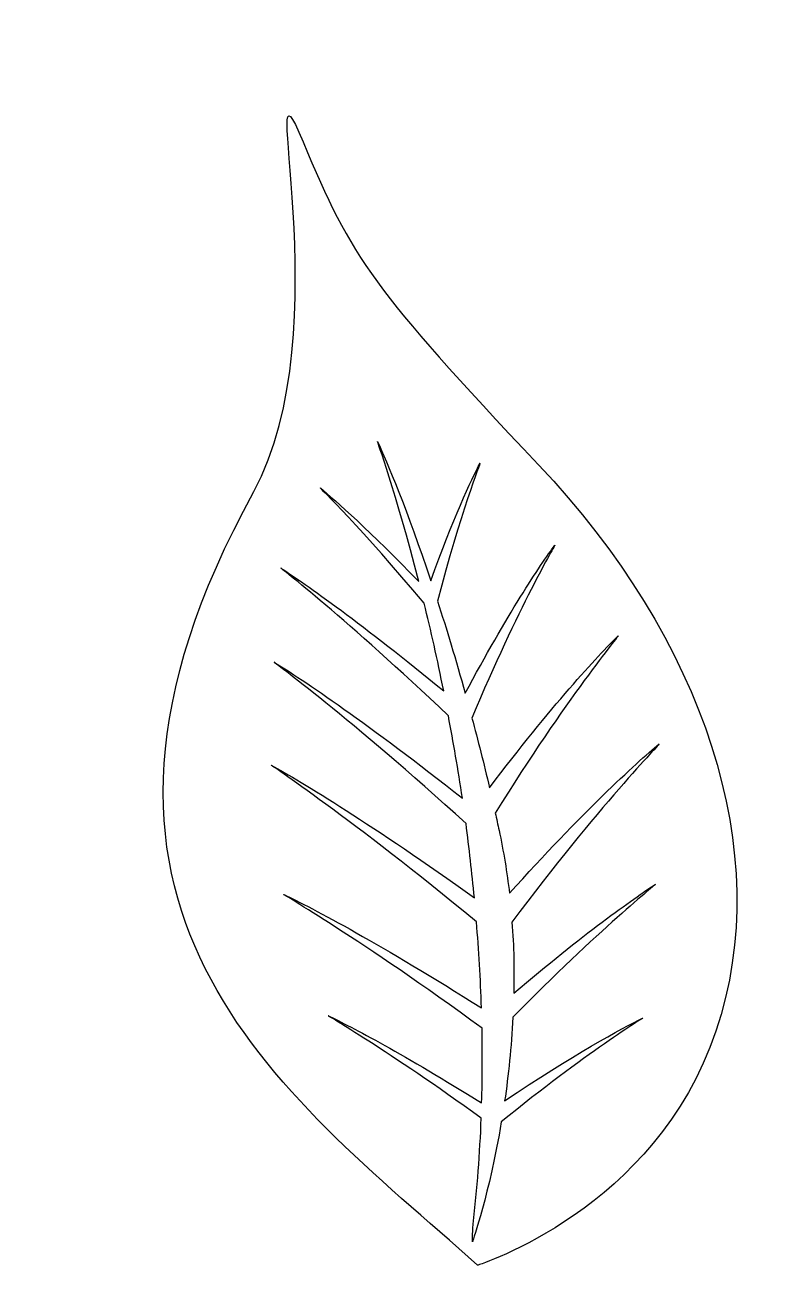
# Model space of a CAD drawing. Header units: centimetres. Extents: x -7.5 to 5.8, y -10.2 to 11.8.
import ezdxf

# ---------------------------------------------------------------- set-up
doc = ezdxf.new("R2010")
doc.units = ezdxf.units.CM
doc.header["$MEASUREMENT"] = 0
doc.layers.add('Camada 1', color=7, linetype='Continuous')

msp = doc.modelspace()

# ---------------------------------------------------------------- linework, layer by layer
at = {"layer": 'Camada 1'}
for points, knots in [([(0.48988, -10.20141), (0.48988, -10.20141), (3.65252, -9.21647), (4.71985, -6.04848), (4.71985, -6.04848), (5.79075, -2.88226), (4.49419, 0.92144), (1.57152, 4.00524), (1.57152, 4.00524), (-1.3484, 7.0998), (-1.74413, 7.6621), (-2.61004, 9.73947), (-2.61004, 9.73947), (-3.47679, 11.81502), (-1.91609, 6.38884), (-3.48486, 3.52885), (-3.48486, 3.52885), (-7.54914, -3.8726), (-3.0407, -7.06742), (0.48988, -10.20141), (0.48988, -10.20141), (0.48988, -10.20141), (0.48988, -10.20141), (0.48988, -10.20141)], [0, 0, 0, 0, 0.14285714, 0.14285714, 0.14285714, 0.14285714, 0.28571429, 0.28571429, 0.28571429, 0.28571429, 0.42857143, 0.42857143, 0.42857143, 0.42857143, 0.57142857, 0.57142857, 0.57142857, 0.57142857, 0.71428571, 0.71428571, 0.71428571, 0.71428571, 1, 1, 1, 1]), ([(0.40219, -9.77159), (0.40219, -9.77159), (0.69768, -8.93701), (0.9108, -7.65842), (0.9108, -7.65842), (2.40249, -6.43705), (3.46451, -5.79057), (3.41968, -5.81745), (3.41968, -5.81745), (3.05442, -5.99295), (2.16791, -6.47825), (0.9698, -7.28414), (0.9698, -7.28414), (1.03785, -6.82929), (1.0881, -6.3314), (1.11667, -5.80136), (1.11667, -5.80136), (2.62278, -4.25762), (3.69906, -3.41059), (3.64529, -3.44107), (3.64529, -3.44107), (3.26212, -3.69176), (2.34873, -4.33647), (1.13098, -5.37512), (1.13098, -5.37512), (1.14178, -4.96861), (1.1346, -4.54422), (1.09878, -4.11081), (1.09878, -4.11081), (2.62278, -2.06749), (3.7671, -0.91062), (3.71334, -0.94822), (3.71334, -0.94822), (3.30509, -1.28847), (2.32727, -2.1857), (1.05579, -3.60046), (1.05579, -3.60046), (1.011, -3.23335), (0.95197, -2.86082), (0.86955, -2.48299), (0.86955, -2.48299), (0.84809, -2.38443), (0.82656, -2.27344), (0.8033, -2.17676), (0.8033, -2.17676), (2.05867, -0.14772), (3.03469, 1.01808), (2.98638, 0.96974), (2.98638, 0.96974), (2.63353, 0.62766), (1.78295, -0.2946), (0.7012, -1.72726), (0.7012, -1.72726), (0.60095, -1.29565), (0.49533, -0.88017), (0.38965, -0.48978), (0.38965, -0.48978), (1.20269, 1.46401), (1.89209, 2.6245), (1.86171, 2.57968), (1.86171, 2.57968), (1.60742, 2.23585), (1.00568, 1.33148), (0.26966, -0.05099), (0.26966, -0.05099), (0.1031, 0.5471), (-0.06165, 1.09508), (-0.22101, 1.584), (-0.22101, 1.584), (0.17118, 3.13303), (0.55266, 4.06428), (0.53292, 4.03206), (0.53292, 4.03206), (0.38248, 3.74909), (0.04762, 3.03455), (-0.33917, 1.94574), (-0.33917, 1.94574), (-0.76002, 3.20291), (-1.12175, 4.06429), (-1.28654, 4.41711), (-1.28654, 4.41711), (-1.3089, 4.46542), (-0.95523, 3.51631), (-0.55587, 1.93323), (-0.55587, 1.93323), (-1.40206, 2.80895), (-2.0324, 3.37127), (-2.30193, 3.59513), (-2.30193, 3.59513), (-2.33865, 3.62019), (-1.55157, 2.86266), (-0.45919, 1.54641), (-0.45919, 1.54641), (-0.34097, 1.0736), (-0.22636, 0.55248), (-0.11174, -0.00804), (-0.11174, -0.00804), (-1.53369, 1.16137), (-2.57324, 1.89738), (-3.00395, 2.17318), (-3.00395, 2.17318), (-3.06039, 2.21258), (-1.81486, 1.25272), (-0.0294, -0.4504), (-0.0294, -0.4504), (0.06016, -0.91419), (0.14255, -1.40311), (0.22132, -1.91349), (0.22132, -1.91349), (-1.42534, -0.61158), (-2.63237, 0.20331), (-3.11857, 0.49874), (-3.11857, 0.49874), (-3.18035, 0.53811), (-1.75126, -0.50411), (0.28405, -2.36299), (0.28405, -2.36299), (0.33773, -2.79815), (0.38967, -3.23154), (0.43267, -3.67924), (0.43267, -3.67924), (-1.35012, -2.40239), (-2.65028, -1.61263), (-3.1741, -1.32429), (-3.1741, -1.32429), (-3.24572, -1.28847), (-1.73067, -2.2842), (0.46847, -4.10543), (0.46847, -4.10543), (0.51146, -4.60507), (0.54184, -5.11725), (0.55798, -5.63483), (0.55798, -5.63483), (-1.18986, -4.52631), (-2.45327, -3.85651), (-2.95293, -3.62013), (-2.95293, -3.62013), (-3.01918, -3.59148), (-1.55786, -4.43494), (0.56873, -5.99477), (0.56873, -5.99477), (0.5759, -6.43525), (0.5759, -6.87761), (0.56159, -7.32173), (0.56159, -7.32173), (-0.78779, -6.47824), (-1.76293, -5.96429), (-2.1614, -5.7727), (-2.1614, -5.7727), (-2.21067, -5.75479), (-1.09674, -6.39587), (0.55444, -7.59219), (0.55444, -7.59219), (0.52928, -8.21716), (0.48639, -8.84041), (0.40929, -9.47081), (0.40929, -9.47081), (0.40926, -9.47079), (0.38963, -9.85933), (0.40219, -9.77159), (0.40219, -9.77159), (0.40219, -9.77159), (0.40219, -9.77159), (0.40219, -9.77159)], [0, 0, 0, 0, 0.02380952, 0.02380952, 0.02380952, 0.02380952, 0.04761905, 0.04761905, 0.04761905, 0.04761905, 0.07142857, 0.07142857, 0.07142857, 0.07142857, 0.0952381, 0.0952381, 0.0952381, 0.0952381, 0.11904762, 0.11904762, 0.11904762, 0.11904762, 0.14285714, 0.14285714, 0.14285714, 0.14285714, 0.16666667, 0.16666667, 0.16666667, 0.16666667, 0.19047619, 0.19047619, 0.19047619, 0.19047619, 0.21428571, 0.21428571, 0.21428571, 0.21428571, 0.23809524, 0.23809524, 0.23809524, 0.23809524, 0.26190476, 0.26190476, 0.26190476, 0.26190476, 0.28571429, 0.28571429, 0.28571429, 0.28571429, 0.30952381, 0.30952381, 0.30952381, 0.30952381, 0.33333333, 0.33333333, 0.33333333, 0.33333333, 0.35714286, 0.35714286, 0.35714286, 0.35714286, 0.38095238, 0.38095238, 0.38095238, 0.38095238, 0.4047619, 0.4047619, 0.4047619, 0.4047619, 0.42857143, 0.42857143, 0.42857143, 0.42857143, 0.45238095, 0.45238095, 0.45238095, 0.45238095, 0.47619048, 0.47619048, 0.47619048, 0.47619048, 0.5, 0.5, 0.5, 0.5, 0.52380952, 0.52380952, 0.52380952, 0.52380952, 0.54761905, 0.54761905, 0.54761905, 0.54761905, 0.57142857, 0.57142857, 0.57142857, 0.57142857, 0.5952381, 0.5952381, 0.5952381, 0.5952381, 0.61904762, 0.61904762, 0.61904762, 0.61904762, 0.64285714, 0.64285714, 0.64285714, 0.64285714, 0.66666667, 0.66666667, 0.66666667, 0.66666667, 0.69047619, 0.69047619, 0.69047619, 0.69047619, 0.71428571, 0.71428571, 0.71428571, 0.71428571, 0.73809524, 0.73809524, 0.73809524, 0.73809524, 0.76190476, 0.76190476, 0.76190476, 0.76190476, 0.78571429, 0.78571429, 0.78571429, 0.78571429, 0.80952381, 0.80952381, 0.80952381, 0.80952381, 0.83333333, 0.83333333, 0.83333333, 0.83333333, 0.85714286, 0.85714286, 0.85714286, 0.85714286, 0.88095238, 0.88095238, 0.88095238, 0.88095238, 0.9047619, 0.9047619, 0.9047619, 0.9047619, 0.92857143, 0.92857143, 0.92857143, 0.92857143, 0.95238095, 0.95238095, 0.95238095, 0.95238095, 1, 1, 1, 1])]:
    msp.add_open_spline(points, degree=3, knots=knots, dxfattribs=at)

doc.saveas('drawing.dxf')
